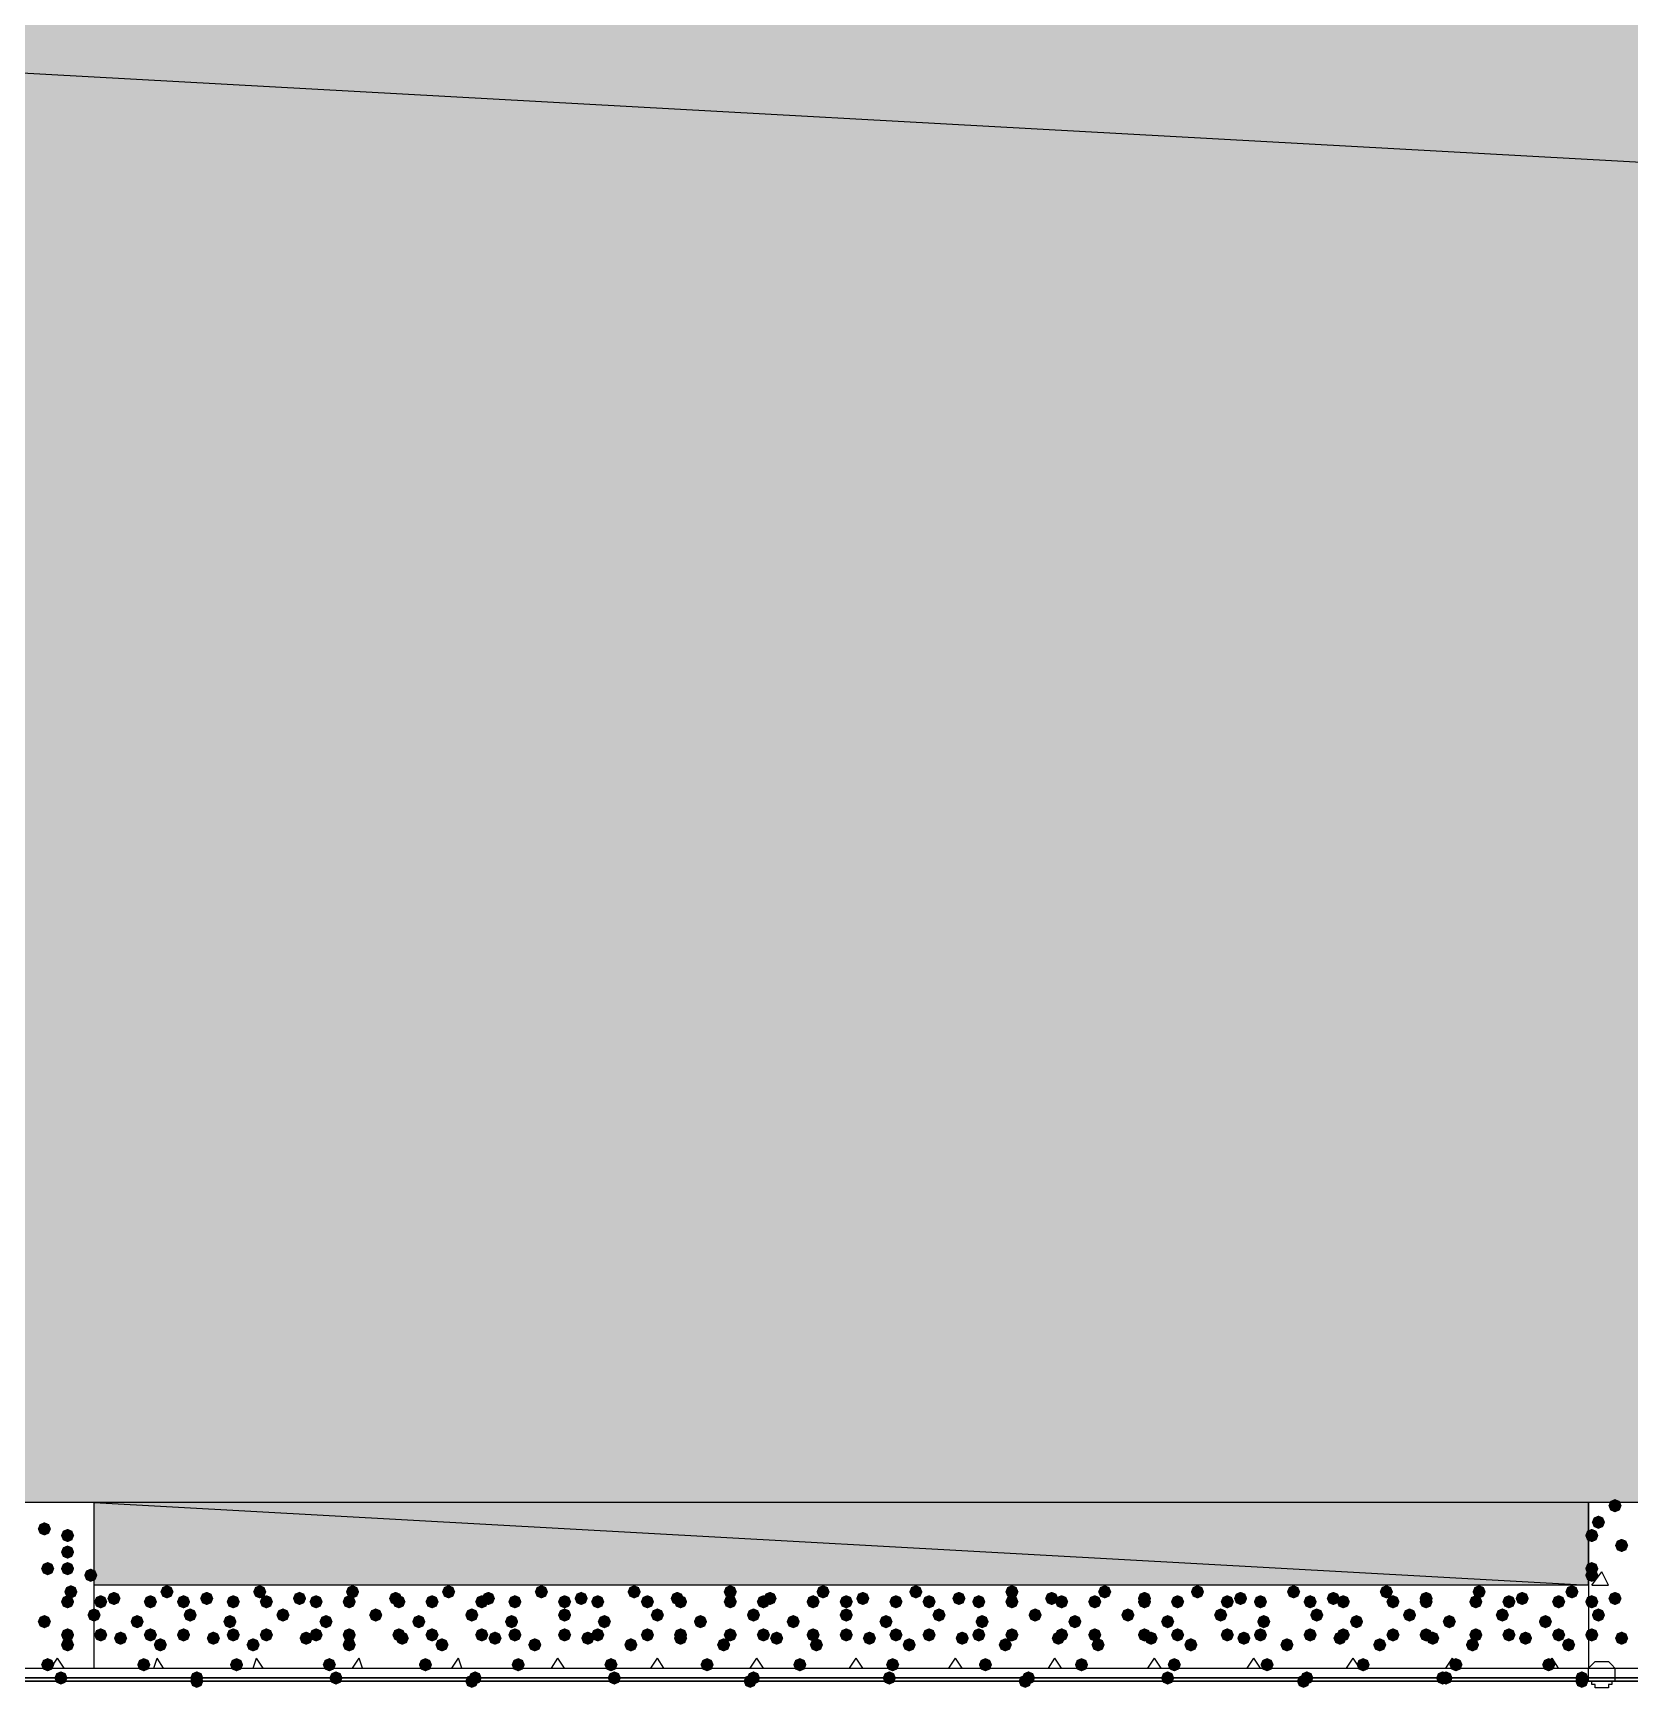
# Model space of a CAD drawing. Header units: millimetres. Extents: x 0 to 420, y 0 to 297.
# Drawn here: x 47.9 to 68.3, y 82.55 to 103.7 of the extents above; entities that cross this region are included whole.
import ezdxf

# ---------------------------------------------------------------- set-up
doc = ezdxf.new("R2010")
doc.units = ezdxf.units.MM
doc.layers.get('0').update_dxf_attribs({"linetype": 'CONTINUOUS'})

msp = doc.modelspace()

# ---------------------------------------------------------------- hatches: boundary and pattern name
at = {"true_color": 0x000008}
h = msp.add_hatch(color=0, dxfattribs=at)
h.paths.add_polyline_path([(379.603, 103.970667), (33.528, 103.970667), (379.603, 84.920667)], flags=0)
h.paths.add_polyline_path([(33.528, 103.970667), (379.603, 84.920667), (33.528, 84.920667)], flags=0)
h = msp.add_hatch(color=0, dxfattribs=at)
h.paths.add_polyline_path([(67.775667, 84.920667), (48.683333, 84.920667), (67.775667, 83.862333)], flags=0)
h.paths.add_polyline_path([(48.683333, 84.920667), (67.775667, 83.862333), (48.683333, 83.862333)], flags=0)
at = {"true_color": 0x000007}
for points in [[(68.199, 84.878333), (68.174129, 84.818537), (68.114333, 84.793667), (68.054538, 84.818537), (68.029667, 84.878333), (68.054537, 84.938129), (68.114333, 84.963), (68.174129, 84.938129)], [(48.133, 84.582), (48.108129, 84.522204), (48.048333, 84.497333), (47.988538, 84.522204), (47.963667, 84.582), (47.988537, 84.641796), (48.048333, 84.666667), (48.108129, 84.641796)], [(67.987333, 84.666667), (67.962463, 84.606871), (67.902667, 84.582), (67.842871, 84.606871), (67.818, 84.666667), (67.842871, 84.726462), (67.902667, 84.751333), (67.962462, 84.726463)], [(48.429333, 84.497333), (48.404462, 84.437537), (48.344667, 84.412667), (48.284871, 84.437537), (48.26, 84.497333), (48.284871, 84.557129), (48.344667, 84.582), (48.404462, 84.557129)], [(67.902667, 84.497333), (67.877796, 84.437537), (67.818, 84.412667), (67.758204, 84.437537), (67.733333, 84.497333), (67.758204, 84.557129), (67.818, 84.582), (67.877796, 84.557129)], [(68.283667, 84.370333), (68.258796, 84.310538), (68.199, 84.285667), (68.139204, 84.310538), (68.114333, 84.370333), (68.139204, 84.430129), (68.199, 84.455), (68.258796, 84.430129)], [(48.429333, 84.285667), (48.404462, 84.225871), (48.344667, 84.201), (48.284871, 84.225871), (48.26, 84.285667), (48.284871, 84.345462), (48.344667, 84.370333), (48.404462, 84.345463)], [(48.175333, 84.074), (48.150463, 84.014204), (48.090667, 83.989333), (48.030871, 84.014204), (48.006, 84.074), (48.030871, 84.133796), (48.090667, 84.158667), (48.150462, 84.133796)], [(48.429333, 84.074), (48.404462, 84.014204), (48.344667, 83.989333), (48.284871, 84.014204), (48.26, 84.074), (48.284871, 84.133796), (48.344667, 84.158667), (48.404462, 84.133796)], [(48.725667, 83.989333), (48.700796, 83.929537), (48.641, 83.904667), (48.581204, 83.929537), (48.556333, 83.989333), (48.581204, 84.049129), (48.641, 84.074), (48.700796, 84.049129)], [(67.902667, 84.074), (67.877796, 84.014204), (67.818, 83.989333), (67.758204, 84.014204), (67.733333, 84.074), (67.758204, 84.133796), (67.818, 84.158667), (67.877796, 84.133796)], [(67.902667, 83.989333), (67.877796, 83.929537), (67.818, 83.904667), (67.758204, 83.929537), (67.733333, 83.989333), (67.758204, 84.049129), (67.818, 84.074), (67.877796, 84.049129)], [(48.471667, 83.777667), (48.446796, 83.717871), (48.387, 83.693), (48.327204, 83.717871), (48.302333, 83.777667), (48.327204, 83.837462), (48.387, 83.862333), (48.446796, 83.837463)], [(68.199, 83.693), (68.174129, 83.633204), (68.114333, 83.608333), (68.054538, 83.633204), (68.029667, 83.693), (68.054537, 83.752796), (68.114333, 83.777667), (68.174129, 83.752796)], [(48.429333, 83.650667), (48.404462, 83.590871), (48.344667, 83.566), (48.284871, 83.590871), (48.26, 83.650667), (48.284871, 83.710462), (48.344667, 83.735333), (48.404462, 83.710463)], [(67.902667, 83.650667), (67.877796, 83.590871), (67.818, 83.566), (67.758204, 83.590871), (67.733333, 83.650667), (67.758204, 83.710462), (67.818, 83.735333), (67.877796, 83.710463)], [(67.987333, 83.481333), (67.962463, 83.421537), (67.902667, 83.396667), (67.842871, 83.421537), (67.818, 83.481333), (67.842871, 83.541129), (67.902667, 83.566), (67.962462, 83.541129)], [(48.133, 83.396667), (48.108129, 83.336871), (48.048333, 83.312), (47.988538, 83.336871), (47.963667, 83.396667), (47.988537, 83.456462), (48.048333, 83.481333), (48.108129, 83.456463)], [(48.429333, 83.227333), (48.404462, 83.167537), (48.344667, 83.142667), (48.284871, 83.167537), (48.26, 83.227333), (48.284871, 83.287129), (48.344667, 83.312), (48.404462, 83.287129)], [(48.429333, 83.100333), (48.404462, 83.040538), (48.344667, 83.015667), (48.284871, 83.040538), (48.26, 83.100333), (48.284871, 83.160129), (48.344667, 83.185), (48.404462, 83.160129)], [(67.902667, 83.227333), (67.877796, 83.167537), (67.818, 83.142667), (67.758204, 83.167537), (67.733333, 83.227333), (67.758204, 83.287129), (67.818, 83.312), (67.877796, 83.287129)], [(68.283667, 83.185), (68.258796, 83.125204), (68.199, 83.100333), (68.139204, 83.125204), (68.114333, 83.185), (68.139204, 83.244796), (68.199, 83.269667), (68.258796, 83.244796)], [(48.175333, 82.846333), (48.150463, 82.786537), (48.090667, 82.761667), (48.030871, 82.786537), (48.006, 82.846333), (48.030871, 82.906129), (48.090667, 82.931), (48.150462, 82.906129)]]:
    msp.add_hatch(color=0, dxfattribs=at).paths.add_polyline_path(points, flags=0)
at = {"true_color": 0x000008}
for points in [[(49.022, 83.693), (48.997129, 83.633204), (48.937333, 83.608333), (48.877538, 83.633204), (48.852667, 83.693), (48.877537, 83.752796), (48.937333, 83.777667), (48.997129, 83.752796)], [(49.699333, 83.777667), (49.674462, 83.717871), (49.614667, 83.693), (49.554871, 83.717871), (49.53, 83.777667), (49.554871, 83.837462), (49.614667, 83.862333), (49.674462, 83.837463)], [(50.207333, 83.693), (50.182463, 83.633204), (50.122667, 83.608333), (50.062871, 83.633204), (50.038, 83.693), (50.062871, 83.752796), (50.122667, 83.777667), (50.182462, 83.752796)], [(50.884667, 83.777667), (50.859796, 83.717871), (50.8, 83.693), (50.740204, 83.717871), (50.715333, 83.777667), (50.740204, 83.837462), (50.8, 83.862333), (50.859796, 83.837463)], [(51.392667, 83.693), (51.367796, 83.633204), (51.308, 83.608333), (51.248204, 83.633204), (51.223333, 83.693), (51.248204, 83.752796), (51.308, 83.777667), (51.367796, 83.752796)], [(52.07, 83.777667), (52.045129, 83.717871), (51.985333, 83.693), (51.925538, 83.717871), (51.900667, 83.777667), (51.925537, 83.837462), (51.985333, 83.862333), (52.045129, 83.837463)], [(52.620333, 83.693), (52.595463, 83.633204), (52.535667, 83.608333), (52.475871, 83.633204), (52.451, 83.693), (52.475871, 83.752796), (52.535667, 83.777667), (52.595462, 83.752796)], [(53.297667, 83.777667), (53.272796, 83.717871), (53.213, 83.693), (53.153204, 83.717871), (53.128333, 83.777667), (53.153204, 83.837462), (53.213, 83.862333), (53.272796, 83.837463)], [(53.805667, 83.693), (53.780796, 83.633204), (53.721, 83.608333), (53.661204, 83.633204), (53.636333, 83.693), (53.661204, 83.752796), (53.721, 83.777667), (53.780796, 83.752796)], [(54.483, 83.777667), (54.458129, 83.717871), (54.398333, 83.693), (54.338537, 83.717871), (54.313667, 83.777667), (54.338537, 83.837462), (54.398333, 83.862333), (54.458129, 83.837463)], [(54.991, 83.693), (54.966129, 83.633204), (54.906333, 83.608333), (54.846537, 83.633204), (54.821667, 83.693), (54.846537, 83.752796), (54.906333, 83.777667), (54.966129, 83.752796)], [(55.668333, 83.777667), (55.643463, 83.717871), (55.583667, 83.693), (55.523871, 83.717871), (55.499, 83.777667), (55.523871, 83.837462), (55.583667, 83.862333), (55.643462, 83.837463)], [(56.218667, 83.693), (56.193796, 83.633204), (56.134, 83.608333), (56.074204, 83.633204), (56.049333, 83.693), (56.074204, 83.752796), (56.134, 83.777667), (56.193796, 83.752796)], [(56.896, 83.777667), (56.871129, 83.717871), (56.811333, 83.693), (56.751537, 83.717871), (56.726667, 83.777667), (56.751537, 83.837462), (56.811333, 83.862333), (56.871129, 83.837463)], [(57.404, 83.693), (57.379129, 83.633204), (57.319333, 83.608333), (57.259538, 83.633204), (57.234667, 83.693), (57.259537, 83.752796), (57.319333, 83.777667), (57.379129, 83.752796)], [(58.081333, 83.777667), (58.056462, 83.717871), (57.996667, 83.693), (57.936871, 83.717871), (57.912, 83.777667), (57.936871, 83.837462), (57.996667, 83.862333), (58.056462, 83.837463)], [(58.589333, 83.693), (58.564462, 83.633204), (58.504667, 83.608333), (58.444871, 83.633204), (58.42, 83.693), (58.444871, 83.752796), (58.504667, 83.777667), (58.564462, 83.752796)], [(59.266667, 83.777667), (59.241796, 83.717871), (59.182, 83.693), (59.122204, 83.717871), (59.097333, 83.777667), (59.122204, 83.837462), (59.182, 83.862333), (59.241796, 83.837463)], [(59.817, 83.693), (59.792129, 83.633204), (59.732333, 83.608333), (59.672538, 83.633204), (59.647667, 83.693), (59.672537, 83.752796), (59.732333, 83.777667), (59.792129, 83.752796)], [(60.494333, 83.777667), (60.469462, 83.717871), (60.409667, 83.693), (60.349871, 83.717871), (60.325, 83.777667), (60.349871, 83.837462), (60.409667, 83.862333), (60.469462, 83.837463)], [(61.002333, 83.693), (60.977463, 83.633204), (60.917667, 83.608333), (60.857871, 83.633204), (60.833, 83.693), (60.857871, 83.752796), (60.917667, 83.777667), (60.977462, 83.752796)], [(61.679667, 83.777667), (61.654796, 83.717871), (61.595, 83.693), (61.535204, 83.717871), (61.510333, 83.777667), (61.535204, 83.837462), (61.595, 83.862333), (61.654796, 83.837463)], [(62.187667, 83.693), (62.162796, 83.633204), (62.103, 83.608333), (62.043204, 83.633204), (62.018333, 83.693), (62.043204, 83.752796), (62.103, 83.777667), (62.162796, 83.752796)], [(62.865, 83.777667), (62.840129, 83.717871), (62.780333, 83.693), (62.720538, 83.717871), (62.695667, 83.777667), (62.720537, 83.837462), (62.780333, 83.862333), (62.840129, 83.837463)], [(63.415333, 83.693), (63.390463, 83.633204), (63.330667, 83.608333), (63.270871, 83.633204), (63.246, 83.693), (63.270871, 83.752796), (63.330667, 83.777667), (63.390462, 83.752796)], [(64.092667, 83.777667), (64.067796, 83.717871), (64.008, 83.693), (63.948204, 83.717871), (63.923333, 83.777667), (63.948204, 83.837462), (64.008, 83.862333), (64.067796, 83.837463)], [(64.600667, 83.693), (64.575796, 83.633204), (64.516, 83.608333), (64.456204, 83.633204), (64.431333, 83.693), (64.456204, 83.752796), (64.516, 83.777667), (64.575796, 83.752796)], [(65.278, 83.777667), (65.253129, 83.717871), (65.193333, 83.693), (65.133538, 83.717871), (65.108667, 83.777667), (65.133537, 83.837462), (65.193333, 83.862333), (65.253129, 83.837463)], [(65.786, 83.693), (65.761129, 83.633204), (65.701333, 83.608333), (65.641537, 83.633204), (65.616667, 83.693), (65.641537, 83.752796), (65.701333, 83.777667), (65.761129, 83.752796)], [(66.463333, 83.777667), (66.438463, 83.717871), (66.378667, 83.693), (66.318871, 83.717871), (66.294, 83.777667), (66.318871, 83.837462), (66.378667, 83.862333), (66.438462, 83.837463)], [(67.013667, 83.693), (66.988796, 83.633204), (66.929, 83.608333), (66.869204, 83.633204), (66.844333, 83.693), (66.869204, 83.752796), (66.929, 83.777667), (66.988796, 83.752796)], [(67.648667, 83.777667), (67.623796, 83.717871), (67.564, 83.693), (67.504204, 83.717871), (67.479333, 83.777667), (67.504204, 83.837462), (67.564, 83.862333), (67.623796, 83.837463)], [(48.768, 83.481333), (48.743129, 83.421537), (48.683333, 83.396667), (48.623537, 83.421537), (48.598667, 83.481333), (48.623537, 83.541129), (48.683333, 83.566), (48.743129, 83.541129)], [(48.852667, 83.650667), (48.827796, 83.590871), (48.768, 83.566), (48.708204, 83.590871), (48.683333, 83.650667), (48.708204, 83.710462), (48.768, 83.735333), (48.827796, 83.710463)], [(49.487667, 83.650667), (49.462796, 83.590871), (49.403, 83.566), (49.343204, 83.590871), (49.318333, 83.650667), (49.343204, 83.710462), (49.403, 83.735333), (49.462796, 83.710463)], [(49.911, 83.650667), (49.886129, 83.590871), (49.826333, 83.566), (49.766537, 83.590871), (49.741667, 83.650667), (49.766537, 83.710462), (49.826333, 83.735333), (49.886129, 83.710463)], [(49.995667, 83.481333), (49.970796, 83.421537), (49.911, 83.396667), (49.851204, 83.421537), (49.826333, 83.481333), (49.851204, 83.541129), (49.911, 83.566), (49.970796, 83.541129)], [(50.546, 83.650667), (50.521129, 83.590871), (50.461333, 83.566), (50.401537, 83.590871), (50.376667, 83.650667), (50.401537, 83.710462), (50.461333, 83.735333), (50.521129, 83.710463)], [(50.969333, 83.650667), (50.944462, 83.590871), (50.884667, 83.566), (50.824871, 83.590871), (50.8, 83.650667), (50.824871, 83.710462), (50.884667, 83.735333), (50.944462, 83.710463)], [(51.181, 83.481333), (51.156129, 83.421537), (51.096333, 83.396667), (51.036537, 83.421537), (51.011667, 83.481333), (51.036537, 83.541129), (51.096333, 83.566), (51.156129, 83.541129)], [(51.604333, 83.650667), (51.579462, 83.590871), (51.519667, 83.566), (51.459871, 83.590871), (51.435, 83.650667), (51.459871, 83.710462), (51.519667, 83.735333), (51.579462, 83.710463)], [(52.027667, 83.650667), (52.002796, 83.590871), (51.943, 83.566), (51.883204, 83.590871), (51.858333, 83.650667), (51.883204, 83.710462), (51.943, 83.735333), (52.002796, 83.710463)], [(52.366333, 83.481333), (52.341462, 83.421537), (52.281667, 83.396667), (52.221871, 83.421537), (52.197, 83.481333), (52.221871, 83.541129), (52.281667, 83.566), (52.341462, 83.541129)], [(52.662667, 83.650667), (52.637796, 83.590871), (52.578, 83.566), (52.518204, 83.590871), (52.493333, 83.650667), (52.518204, 83.710462), (52.578, 83.735333), (52.637796, 83.710463)], [(53.086, 83.650667), (53.061129, 83.590871), (53.001333, 83.566), (52.941537, 83.590871), (52.916667, 83.650667), (52.941537, 83.710462), (53.001333, 83.735333), (53.061129, 83.710463)], [(53.594, 83.481333), (53.569129, 83.421537), (53.509333, 83.396667), (53.449538, 83.421537), (53.424667, 83.481333), (53.449537, 83.541129), (53.509333, 83.566), (53.569129, 83.541129)], [(53.721, 83.650667), (53.696129, 83.590871), (53.636333, 83.566), (53.576537, 83.590871), (53.551667, 83.650667), (53.576537, 83.710462), (53.636333, 83.735333), (53.696129, 83.710463)], [(54.144333, 83.650667), (54.119462, 83.590871), (54.059667, 83.566), (53.999871, 83.590871), (53.975, 83.650667), (53.999871, 83.710462), (54.059667, 83.735333), (54.119462, 83.710463)], [(54.779333, 83.650667), (54.754462, 83.590871), (54.694667, 83.566), (54.634871, 83.590871), (54.61, 83.650667), (54.634871, 83.710462), (54.694667, 83.735333), (54.754462, 83.710463)], [(54.779333, 83.481333), (54.754462, 83.421537), (54.694667, 83.396667), (54.634871, 83.421537), (54.61, 83.481333), (54.634871, 83.541129), (54.694667, 83.566), (54.754462, 83.541129)], [(55.202667, 83.650667), (55.177796, 83.590871), (55.118, 83.566), (55.058204, 83.590871), (55.033333, 83.650667), (55.058204, 83.710462), (55.118, 83.735333), (55.177796, 83.710463)], [(55.837667, 83.650667), (55.812796, 83.590871), (55.753, 83.566), (55.693204, 83.590871), (55.668333, 83.650667), (55.693204, 83.710462), (55.753, 83.735333), (55.812796, 83.710463)], [(55.964667, 83.481333), (55.939796, 83.421537), (55.88, 83.396667), (55.820204, 83.421537), (55.795333, 83.481333), (55.820204, 83.541129), (55.88, 83.566), (55.939796, 83.541129)], [(56.261, 83.650667), (56.236129, 83.590871), (56.176333, 83.566), (56.116537, 83.590871), (56.091667, 83.650667), (56.116537, 83.710462), (56.176333, 83.735333), (56.236129, 83.710463)], [(56.896, 83.650667), (56.871129, 83.590871), (56.811333, 83.566), (56.751537, 83.590871), (56.726667, 83.650667), (56.751537, 83.710462), (56.811333, 83.735333), (56.871129, 83.710463)], [(57.192333, 83.481333), (57.167463, 83.421537), (57.107667, 83.396667), (57.047871, 83.421537), (57.023, 83.481333), (57.047871, 83.541129), (57.107667, 83.566), (57.167462, 83.541129)], [(57.319333, 83.650667), (57.294462, 83.590871), (57.234667, 83.566), (57.174871, 83.590871), (57.15, 83.650667), (57.174871, 83.710462), (57.234667, 83.735333), (57.294462, 83.710463)], [(57.954333, 83.650667), (57.929462, 83.590871), (57.869667, 83.566), (57.809871, 83.590871), (57.785, 83.650667), (57.809871, 83.710462), (57.869667, 83.735333), (57.929462, 83.710463)], [(58.377667, 83.650667), (58.352796, 83.590871), (58.293, 83.566), (58.233204, 83.590871), (58.208333, 83.650667), (58.233204, 83.710462), (58.293, 83.735333), (58.352796, 83.710463)], [(58.377667, 83.481333), (58.352796, 83.421537), (58.293, 83.396667), (58.233204, 83.421537), (58.208333, 83.481333), (58.233204, 83.541129), (58.293, 83.566), (58.352796, 83.541129)], [(59.012667, 83.650667), (58.987796, 83.590871), (58.928, 83.566), (58.868204, 83.590871), (58.843333, 83.650667), (58.868204, 83.710462), (58.928, 83.735333), (58.987796, 83.710463)], [(59.436, 83.650667), (59.411129, 83.590871), (59.351333, 83.566), (59.291537, 83.590871), (59.266667, 83.650667), (59.291537, 83.710462), (59.351333, 83.735333), (59.411129, 83.710463)], [(59.563, 83.481333), (59.538129, 83.421537), (59.478333, 83.396667), (59.418537, 83.421537), (59.393667, 83.481333), (59.418537, 83.541129), (59.478333, 83.566), (59.538129, 83.541129)], [(60.071, 83.650667), (60.046129, 83.590871), (59.986333, 83.566), (59.926537, 83.590871), (59.901667, 83.650667), (59.926537, 83.710462), (59.986333, 83.735333), (60.046129, 83.710463)], [(60.494333, 83.650667), (60.469462, 83.590871), (60.409667, 83.566), (60.349871, 83.590871), (60.325, 83.650667), (60.349871, 83.710462), (60.409667, 83.735333), (60.469462, 83.710463)], [(60.790667, 83.481333), (60.765796, 83.421537), (60.706, 83.396667), (60.646204, 83.421537), (60.621333, 83.481333), (60.646204, 83.541129), (60.706, 83.566), (60.765796, 83.541129)], [(61.129333, 83.650667), (61.104462, 83.590871), (61.044667, 83.566), (60.984871, 83.590871), (60.96, 83.650667), (60.984871, 83.710462), (61.044667, 83.735333), (61.104462, 83.710463)], [(61.552667, 83.650667), (61.527796, 83.590871), (61.468, 83.566), (61.408204, 83.590871), (61.383333, 83.650667), (61.408204, 83.710462), (61.468, 83.735333), (61.527796, 83.710463)], [(61.976, 83.481333), (61.951129, 83.421537), (61.891333, 83.396667), (61.831537, 83.421537), (61.806667, 83.481333), (61.831537, 83.541129), (61.891333, 83.566), (61.951129, 83.541129)], [(62.187667, 83.650667), (62.162796, 83.590871), (62.103, 83.566), (62.043204, 83.590871), (62.018333, 83.650667), (62.043204, 83.710462), (62.103, 83.735333), (62.162796, 83.710463)], [(62.611, 83.650667), (62.586129, 83.590871), (62.526333, 83.566), (62.466537, 83.590871), (62.441667, 83.650667), (62.466537, 83.710462), (62.526333, 83.735333), (62.586129, 83.710463)], [(63.161333, 83.481333), (63.136462, 83.421537), (63.076667, 83.396667), (63.016871, 83.421537), (62.992, 83.481333), (63.016871, 83.541129), (63.076667, 83.566), (63.136462, 83.541129)], [(63.246, 83.650667), (63.221129, 83.590871), (63.161333, 83.566), (63.101537, 83.590871), (63.076667, 83.650667), (63.101537, 83.710462), (63.161333, 83.735333), (63.221129, 83.710463)], [(63.669333, 83.650667), (63.644462, 83.590871), (63.584667, 83.566), (63.524871, 83.590871), (63.5, 83.650667), (63.524871, 83.710462), (63.584667, 83.735333), (63.644462, 83.710463)], [(64.304333, 83.650667), (64.279462, 83.590871), (64.219667, 83.566), (64.159871, 83.590871), (64.135, 83.650667), (64.159871, 83.710462), (64.219667, 83.735333), (64.279462, 83.710463)], [(64.389, 83.481333), (64.364129, 83.421537), (64.304333, 83.396667), (64.244538, 83.421537), (64.219667, 83.481333), (64.244537, 83.541129), (64.304333, 83.566), (64.364129, 83.541129)], [(64.727667, 83.650667), (64.702796, 83.590871), (64.643, 83.566), (64.583204, 83.590871), (64.558333, 83.650667), (64.583204, 83.710462), (64.643, 83.735333), (64.702796, 83.710463)], [(65.362667, 83.650667), (65.337796, 83.590871), (65.278, 83.566), (65.218204, 83.590871), (65.193333, 83.650667), (65.218204, 83.710462), (65.278, 83.735333), (65.337796, 83.710463)], [(65.574333, 83.481333), (65.549462, 83.421537), (65.489667, 83.396667), (65.429871, 83.421537), (65.405, 83.481333), (65.429871, 83.541129), (65.489667, 83.566), (65.549462, 83.541129)], [(65.786, 83.650667), (65.761129, 83.590871), (65.701333, 83.566), (65.641537, 83.590871), (65.616667, 83.650667), (65.641537, 83.710462), (65.701333, 83.735333), (65.761129, 83.710463)], [(66.421, 83.650667), (66.396129, 83.590871), (66.336333, 83.566), (66.276537, 83.590871), (66.251667, 83.650667), (66.276537, 83.710462), (66.336333, 83.735333), (66.396129, 83.710463)], [(66.759667, 83.481333), (66.734796, 83.421537), (66.675, 83.396667), (66.615204, 83.421537), (66.590333, 83.481333), (66.615204, 83.541129), (66.675, 83.566), (66.734796, 83.541129)], [(66.844333, 83.650667), (66.819462, 83.590871), (66.759667, 83.566), (66.699871, 83.590871), (66.675, 83.650667), (66.699871, 83.710462), (66.759667, 83.735333), (66.819462, 83.710463)], [(67.479333, 83.650667), (67.454462, 83.590871), (67.394667, 83.566), (67.334871, 83.590871), (67.31, 83.650667), (67.334871, 83.710462), (67.394667, 83.735333), (67.454462, 83.710463)], [(49.318333, 83.396667), (49.293463, 83.336871), (49.233667, 83.312), (49.173871, 83.336871), (49.149, 83.396667), (49.173871, 83.456462), (49.233667, 83.481333), (49.293462, 83.456463)], [(50.503667, 83.396667), (50.478796, 83.336871), (50.419, 83.312), (50.359204, 83.336871), (50.334333, 83.396667), (50.359204, 83.456462), (50.419, 83.481333), (50.478796, 83.456463)], [(51.731333, 83.396667), (51.706463, 83.336871), (51.646667, 83.312), (51.586871, 83.336871), (51.562, 83.396667), (51.586871, 83.456462), (51.646667, 83.481333), (51.706462, 83.456463)], [(52.916667, 83.396667), (52.891796, 83.336871), (52.832, 83.312), (52.772204, 83.336871), (52.747333, 83.396667), (52.772204, 83.456462), (52.832, 83.481333), (52.891796, 83.456463)], [(54.102, 83.396667), (54.077129, 83.336871), (54.017333, 83.312), (53.957538, 83.336871), (53.932667, 83.396667), (53.957537, 83.456462), (54.017333, 83.481333), (54.077129, 83.456463)], [(55.287333, 83.396667), (55.262463, 83.336871), (55.202667, 83.312), (55.142871, 83.336871), (55.118, 83.396667), (55.142871, 83.456462), (55.202667, 83.481333), (55.262462, 83.456463)], [(56.515, 83.396667), (56.490129, 83.336871), (56.430333, 83.312), (56.370538, 83.336871), (56.345667, 83.396667), (56.370537, 83.456462), (56.430333, 83.481333), (56.490129, 83.456463)], [(57.700333, 83.396667), (57.675463, 83.336871), (57.615667, 83.312), (57.555871, 83.336871), (57.531, 83.396667), (57.555871, 83.456462), (57.615667, 83.481333), (57.675462, 83.456463)], [(58.885667, 83.396667), (58.860796, 83.336871), (58.801, 83.312), (58.741204, 83.336871), (58.716333, 83.396667), (58.741204, 83.456462), (58.801, 83.481333), (58.860796, 83.456463)], [(60.113333, 83.396667), (60.088463, 83.336871), (60.028667, 83.312), (59.968871, 83.336871), (59.944, 83.396667), (59.968871, 83.456462), (60.028667, 83.481333), (60.088462, 83.456463)], [(61.298667, 83.396667), (61.273796, 83.336871), (61.214, 83.312), (61.154204, 83.336871), (61.129333, 83.396667), (61.154204, 83.456462), (61.214, 83.481333), (61.273796, 83.456463)], [(62.484, 83.396667), (62.459129, 83.336871), (62.399333, 83.312), (62.339538, 83.336871), (62.314667, 83.396667), (62.339537, 83.456462), (62.399333, 83.481333), (62.459129, 83.456463)], [(63.711667, 83.396667), (63.686796, 83.336871), (63.627, 83.312), (63.567204, 83.336871), (63.542333, 83.396667), (63.567204, 83.456462), (63.627, 83.481333), (63.686796, 83.456463)], [(64.897, 83.396667), (64.872129, 83.336871), (64.812333, 83.312), (64.752538, 83.336871), (64.727667, 83.396667), (64.752537, 83.456462), (64.812333, 83.481333), (64.872129, 83.456463)], [(66.082333, 83.396667), (66.057463, 83.336871), (65.997667, 83.312), (65.937871, 83.336871), (65.913, 83.396667), (65.937871, 83.456462), (65.997667, 83.481333), (66.057462, 83.456463)], [(67.31, 83.396667), (67.285129, 83.336871), (67.225333, 83.312), (67.165538, 83.336871), (67.140667, 83.396667), (67.165537, 83.456462), (67.225333, 83.481333), (67.285129, 83.456463)], [(48.852667, 83.227333), (48.827796, 83.167537), (48.768, 83.142667), (48.708204, 83.167537), (48.683333, 83.227333), (48.708204, 83.287129), (48.768, 83.312), (48.827796, 83.287129)], [(49.106667, 83.185), (49.081796, 83.125204), (49.022, 83.100333), (48.962204, 83.125204), (48.937333, 83.185), (48.962204, 83.244796), (49.022, 83.269667), (49.081796, 83.244796)], [(49.487667, 83.227333), (49.462796, 83.167537), (49.403, 83.142667), (49.343204, 83.167537), (49.318333, 83.227333), (49.343204, 83.287129), (49.403, 83.312), (49.462796, 83.287129)], [(49.614667, 83.100333), (49.589796, 83.040538), (49.53, 83.015667), (49.470204, 83.040538), (49.445333, 83.100333), (49.470204, 83.160129), (49.53, 83.185), (49.589796, 83.160129)], [(49.911, 83.227333), (49.886129, 83.167537), (49.826333, 83.142667), (49.766537, 83.167537), (49.741667, 83.227333), (49.766537, 83.287129), (49.826333, 83.312), (49.886129, 83.287129)], [(50.292, 83.185), (50.267129, 83.125204), (50.207333, 83.100333), (50.147538, 83.125204), (50.122667, 83.185), (50.147537, 83.244796), (50.207333, 83.269667), (50.267129, 83.244796)], [(50.546, 83.227333), (50.521129, 83.167537), (50.461333, 83.142667), (50.401537, 83.167537), (50.376667, 83.227333), (50.401537, 83.287129), (50.461333, 83.312), (50.521129, 83.287129)], [(50.8, 83.100333), (50.775129, 83.040538), (50.715333, 83.015667), (50.655538, 83.040538), (50.630667, 83.100333), (50.655537, 83.160129), (50.715333, 83.185), (50.775129, 83.160129)], [(50.969333, 83.227333), (50.944462, 83.167537), (50.884667, 83.142667), (50.824871, 83.167537), (50.8, 83.227333), (50.824871, 83.287129), (50.884667, 83.312), (50.944462, 83.287129)], [(51.477333, 83.185), (51.452463, 83.125204), (51.392667, 83.100333), (51.332871, 83.125204), (51.308, 83.185), (51.332871, 83.244796), (51.392667, 83.269667), (51.452462, 83.244796)], [(51.604333, 83.227333), (51.579462, 83.167537), (51.519667, 83.142667), (51.459871, 83.167537), (51.435, 83.227333), (51.459871, 83.287129), (51.519667, 83.312), (51.579462, 83.287129)], [(52.027667, 83.227333), (52.002796, 83.167537), (51.943, 83.142667), (51.883204, 83.167537), (51.858333, 83.227333), (51.883204, 83.287129), (51.943, 83.312), (52.002796, 83.287129)], [(52.027667, 83.100333), (52.002796, 83.040538), (51.943, 83.015667), (51.883204, 83.040538), (51.858333, 83.100333), (51.883204, 83.160129), (51.943, 83.185), (52.002796, 83.160129)], [(52.662667, 83.227333), (52.637796, 83.167537), (52.578, 83.142667), (52.518204, 83.167537), (52.493333, 83.227333), (52.518204, 83.287129), (52.578, 83.312), (52.637796, 83.287129)], [(52.705, 83.185), (52.680129, 83.125204), (52.620333, 83.100333), (52.560538, 83.125204), (52.535667, 83.185), (52.560537, 83.244796), (52.620333, 83.269667), (52.680129, 83.244796)], [(53.086, 83.227333), (53.061129, 83.167537), (53.001333, 83.142667), (52.941537, 83.167537), (52.916667, 83.227333), (52.941537, 83.287129), (53.001333, 83.312), (53.061129, 83.287129)], [(53.213, 83.100333), (53.188129, 83.040538), (53.128333, 83.015667), (53.068537, 83.040538), (53.043667, 83.100333), (53.068537, 83.160129), (53.128333, 83.185), (53.188129, 83.160129)], [(53.721, 83.227333), (53.696129, 83.167537), (53.636333, 83.142667), (53.576537, 83.167537), (53.551667, 83.227333), (53.576537, 83.287129), (53.636333, 83.312), (53.696129, 83.287129)], [(53.890333, 83.185), (53.865463, 83.125204), (53.805667, 83.100333), (53.745871, 83.125204), (53.721, 83.185), (53.745871, 83.244796), (53.805667, 83.269667), (53.865462, 83.244796)], [(54.144333, 83.227333), (54.119462, 83.167537), (54.059667, 83.142667), (53.999871, 83.167537), (53.975, 83.227333), (53.999871, 83.287129), (54.059667, 83.312), (54.119462, 83.287129)], [(54.398333, 83.100333), (54.373463, 83.040538), (54.313667, 83.015667), (54.253871, 83.040538), (54.229, 83.100333), (54.253871, 83.160129), (54.313667, 83.185), (54.373462, 83.160129)], [(54.779333, 83.227333), (54.754462, 83.167537), (54.694667, 83.142667), (54.634871, 83.167537), (54.61, 83.227333), (54.634871, 83.287129), (54.694667, 83.312), (54.754462, 83.287129)], [(55.075667, 83.185), (55.050796, 83.125204), (54.991, 83.100333), (54.931204, 83.125204), (54.906333, 83.185), (54.931204, 83.244796), (54.991, 83.269667), (55.050796, 83.244796)], [(55.202667, 83.227333), (55.177796, 83.167537), (55.118, 83.142667), (55.058204, 83.167537), (55.033333, 83.227333), (55.058204, 83.287129), (55.118, 83.312), (55.177796, 83.287129)], [(55.626, 83.100333), (55.601129, 83.040538), (55.541333, 83.015667), (55.481537, 83.040538), (55.456667, 83.100333), (55.481537, 83.160129), (55.541333, 83.185), (55.601129, 83.160129)], [(55.837667, 83.227333), (55.812796, 83.167537), (55.753, 83.142667), (55.693204, 83.167537), (55.668333, 83.227333), (55.693204, 83.287129), (55.753, 83.312), (55.812796, 83.287129)], [(56.261, 83.227333), (56.236129, 83.167537), (56.176333, 83.142667), (56.116537, 83.167537), (56.091667, 83.227333), (56.116537, 83.287129), (56.176333, 83.312), (56.236129, 83.287129)], [(56.261, 83.185), (56.236129, 83.125204), (56.176333, 83.100333), (56.116537, 83.125204), (56.091667, 83.185), (56.116537, 83.244796), (56.176333, 83.269667), (56.236129, 83.244796)], [(56.811333, 83.100333), (56.786462, 83.040538), (56.726667, 83.015667), (56.666871, 83.040538), (56.642, 83.100333), (56.666871, 83.160129), (56.726667, 83.185), (56.786462, 83.160129)], [(56.896, 83.227333), (56.871129, 83.167537), (56.811333, 83.142667), (56.751537, 83.167537), (56.726667, 83.227333), (56.751537, 83.287129), (56.811333, 83.312), (56.871129, 83.287129)], [(57.319333, 83.227333), (57.294462, 83.167537), (57.234667, 83.142667), (57.174871, 83.167537), (57.15, 83.227333), (57.174871, 83.287129), (57.234667, 83.312), (57.294462, 83.287129)], [(57.488667, 83.185), (57.463796, 83.125204), (57.404, 83.100333), (57.344204, 83.125204), (57.319333, 83.185), (57.344204, 83.244796), (57.404, 83.269667), (57.463796, 83.244796)], [(57.954333, 83.227333), (57.929462, 83.167537), (57.869667, 83.142667), (57.809871, 83.167537), (57.785, 83.227333), (57.809871, 83.287129), (57.869667, 83.312), (57.929462, 83.287129)], [(57.996667, 83.100333), (57.971796, 83.040538), (57.912, 83.015667), (57.852204, 83.040538), (57.827333, 83.100333), (57.852204, 83.160129), (57.912, 83.185), (57.971796, 83.160129)], [(58.377667, 83.227333), (58.352796, 83.167537), (58.293, 83.142667), (58.233204, 83.167537), (58.208333, 83.227333), (58.233204, 83.287129), (58.293, 83.312), (58.352796, 83.287129)], [(58.674, 83.185), (58.649129, 83.125204), (58.589333, 83.100333), (58.529538, 83.125204), (58.504667, 83.185), (58.529537, 83.244796), (58.589333, 83.269667), (58.649129, 83.244796)], [(59.012667, 83.227333), (58.987796, 83.167537), (58.928, 83.142667), (58.868204, 83.167537), (58.843333, 83.227333), (58.868204, 83.287129), (58.928, 83.312), (58.987796, 83.287129)], [(59.182, 83.100333), (59.157129, 83.040538), (59.097333, 83.015667), (59.037538, 83.040538), (59.012667, 83.100333), (59.037537, 83.160129), (59.097333, 83.185), (59.157129, 83.160129)], [(59.436, 83.227333), (59.411129, 83.167537), (59.351333, 83.142667), (59.291537, 83.167537), (59.266667, 83.227333), (59.291537, 83.287129), (59.351333, 83.312), (59.411129, 83.287129)], [(59.859333, 83.185), (59.834462, 83.125204), (59.774667, 83.100333), (59.714871, 83.125204), (59.69, 83.185), (59.714871, 83.244796), (59.774667, 83.269667), (59.834462, 83.244796)], [(60.071, 83.227333), (60.046129, 83.167537), (59.986333, 83.142667), (59.926537, 83.167537), (59.901667, 83.227333), (59.926537, 83.287129), (59.986333, 83.312), (60.046129, 83.287129)], [(60.409667, 83.100333), (60.384796, 83.040538), (60.325, 83.015667), (60.265204, 83.040538), (60.240333, 83.100333), (60.265204, 83.160129), (60.325, 83.185), (60.384796, 83.160129)], [(60.494333, 83.227333), (60.469462, 83.167537), (60.409667, 83.142667), (60.349871, 83.167537), (60.325, 83.227333), (60.349871, 83.287129), (60.409667, 83.312), (60.469462, 83.287129)], [(61.087, 83.185), (61.062129, 83.125204), (61.002333, 83.100333), (60.942538, 83.125204), (60.917667, 83.185), (60.942537, 83.244796), (61.002333, 83.269667), (61.062129, 83.244796)], [(61.129333, 83.227333), (61.104462, 83.167537), (61.044667, 83.142667), (60.984871, 83.167537), (60.96, 83.227333), (60.984871, 83.287129), (61.044667, 83.312), (61.104462, 83.287129)], [(61.552667, 83.227333), (61.527796, 83.167537), (61.468, 83.142667), (61.408204, 83.167537), (61.383333, 83.227333), (61.408204, 83.287129), (61.468, 83.312), (61.527796, 83.287129)], [(61.595, 83.100333), (61.570129, 83.040538), (61.510333, 83.015667), (61.450538, 83.040538), (61.425667, 83.100333), (61.450537, 83.160129), (61.510333, 83.185), (61.570129, 83.160129)], [(62.187667, 83.227333), (62.162796, 83.167537), (62.103, 83.142667), (62.043204, 83.167537), (62.018333, 83.227333), (62.043204, 83.287129), (62.103, 83.312), (62.162796, 83.287129)], [(62.272333, 83.185), (62.247463, 83.125204), (62.187667, 83.100333), (62.127871, 83.125204), (62.103, 83.185), (62.127871, 83.244796), (62.187667, 83.269667), (62.247462, 83.244796)], [(62.611, 83.227333), (62.586129, 83.167537), (62.526333, 83.142667), (62.466537, 83.167537), (62.441667, 83.227333), (62.466537, 83.287129), (62.526333, 83.312), (62.586129, 83.287129)], [(62.780333, 83.100333), (62.755463, 83.040538), (62.695667, 83.015667), (62.635871, 83.040538), (62.611, 83.100333), (62.635871, 83.160129), (62.695667, 83.185), (62.755462, 83.160129)], [(63.246, 83.227333), (63.221129, 83.167537), (63.161333, 83.142667), (63.101537, 83.167537), (63.076667, 83.227333), (63.101537, 83.287129), (63.161333, 83.312), (63.221129, 83.287129)], [(63.457667, 83.185), (63.432796, 83.125204), (63.373, 83.100333), (63.313204, 83.125204), (63.288333, 83.185), (63.313204, 83.244796), (63.373, 83.269667), (63.432796, 83.244796)], [(63.669333, 83.227333), (63.644462, 83.167537), (63.584667, 83.142667), (63.524871, 83.167537), (63.5, 83.227333), (63.524871, 83.287129), (63.584667, 83.312), (63.644462, 83.287129)], [(64.008, 83.100333), (63.983129, 83.040538), (63.923333, 83.015667), (63.863538, 83.040538), (63.838667, 83.100333), (63.863537, 83.160129), (63.923333, 83.185), (63.983129, 83.160129)], [(64.304333, 83.227333), (64.279462, 83.167537), (64.219667, 83.142667), (64.159871, 83.167537), (64.135, 83.227333), (64.159871, 83.287129), (64.219667, 83.312), (64.279462, 83.287129)], [(64.685333, 83.185), (64.660463, 83.125204), (64.600667, 83.100333), (64.540871, 83.125204), (64.516, 83.185), (64.540871, 83.244796), (64.600667, 83.269667), (64.660462, 83.244796)], [(64.727667, 83.227333), (64.702796, 83.167537), (64.643, 83.142667), (64.583204, 83.167537), (64.558333, 83.227333), (64.583204, 83.287129), (64.643, 83.312), (64.702796, 83.287129)], [(65.193333, 83.100333), (65.168463, 83.040538), (65.108667, 83.015667), (65.048871, 83.040538), (65.024, 83.100333), (65.048871, 83.160129), (65.108667, 83.185), (65.168462, 83.160129)], [(65.362667, 83.227333), (65.337796, 83.167537), (65.278, 83.142667), (65.218204, 83.167537), (65.193333, 83.227333), (65.218204, 83.287129), (65.278, 83.312), (65.337796, 83.287129)], [(65.786, 83.227333), (65.761129, 83.167537), (65.701333, 83.142667), (65.641537, 83.167537), (65.616667, 83.227333), (65.641537, 83.287129), (65.701333, 83.312), (65.761129, 83.287129)], [(65.870667, 83.185), (65.845796, 83.125204), (65.786, 83.100333), (65.726204, 83.125204), (65.701333, 83.185), (65.726204, 83.244796), (65.786, 83.269667), (65.845796, 83.244796)], [(66.378667, 83.100333), (66.353796, 83.040538), (66.294, 83.015667), (66.234204, 83.040538), (66.209333, 83.100333), (66.234204, 83.160129), (66.294, 83.185), (66.353796, 83.160129)], [(66.421, 83.227333), (66.396129, 83.167537), (66.336333, 83.142667), (66.276537, 83.167537), (66.251667, 83.227333), (66.276537, 83.287129), (66.336333, 83.312), (66.396129, 83.287129)], [(66.844333, 83.227333), (66.819462, 83.167537), (66.759667, 83.142667), (66.699871, 83.167537), (66.675, 83.227333), (66.699871, 83.287129), (66.759667, 83.312), (66.819462, 83.287129)], [(67.056, 83.185), (67.031129, 83.125204), (66.971333, 83.100333), (66.911537, 83.125204), (66.886667, 83.185), (66.911537, 83.244796), (66.971333, 83.269667), (67.031129, 83.244796)], [(67.479333, 83.227333), (67.454462, 83.167537), (67.394667, 83.142667), (67.334871, 83.167537), (67.31, 83.227333), (67.334871, 83.287129), (67.394667, 83.312), (67.454462, 83.287129)], [(67.606333, 83.100333), (67.581463, 83.040538), (67.521667, 83.015667), (67.461871, 83.040538), (67.437, 83.100333), (67.461871, 83.160129), (67.521667, 83.185), (67.581462, 83.160129)], [(49.403, 82.846333), (49.378129, 82.786537), (49.318333, 82.761667), (49.258537, 82.786537), (49.233667, 82.846333), (49.258537, 82.906129), (49.318333, 82.931), (49.378129, 82.906129)], [(50.588333, 82.846333), (50.563463, 82.786537), (50.503667, 82.761667), (50.443871, 82.786537), (50.419, 82.846333), (50.443871, 82.906129), (50.503667, 82.931), (50.563462, 82.906129)], [(51.773667, 82.846333), (51.748796, 82.786537), (51.689, 82.761667), (51.629204, 82.786537), (51.604333, 82.846333), (51.629204, 82.906129), (51.689, 82.931), (51.748796, 82.906129)], [(53.001333, 82.846333), (52.976462, 82.786537), (52.916667, 82.761667), (52.856871, 82.786537), (52.832, 82.846333), (52.856871, 82.906129), (52.916667, 82.931), (52.976462, 82.906129)], [(54.186667, 82.846333), (54.161796, 82.786537), (54.102, 82.761667), (54.042204, 82.786537), (54.017333, 82.846333), (54.042204, 82.906129), (54.102, 82.931), (54.161796, 82.906129)], [(55.372, 82.846333), (55.347129, 82.786537), (55.287333, 82.761667), (55.227538, 82.786537), (55.202667, 82.846333), (55.227537, 82.906129), (55.287333, 82.931), (55.347129, 82.906129)], [(56.599667, 82.846333), (56.574796, 82.786537), (56.515, 82.761667), (56.455204, 82.786537), (56.430333, 82.846333), (56.455204, 82.906129), (56.515, 82.931), (56.574796, 82.906129)], [(57.785, 82.846333), (57.760129, 82.786537), (57.700333, 82.761667), (57.640538, 82.786537), (57.615667, 82.846333), (57.640537, 82.906129), (57.700333, 82.931), (57.760129, 82.906129)], [(58.970333, 82.846333), (58.945463, 82.786537), (58.885667, 82.761667), (58.825871, 82.786537), (58.801, 82.846333), (58.825871, 82.906129), (58.885667, 82.931), (58.945462, 82.906129)], [(60.155667, 82.846333), (60.130796, 82.786537), (60.071, 82.761667), (60.011204, 82.786537), (59.986333, 82.846333), (60.011204, 82.906129), (60.071, 82.931), (60.130796, 82.906129)], [(61.383333, 82.846333), (61.358463, 82.786537), (61.298667, 82.761667), (61.238871, 82.786537), (61.214, 82.846333), (61.238871, 82.906129), (61.298667, 82.931), (61.358462, 82.906129)], [(62.568667, 82.846333), (62.543796, 82.786537), (62.484, 82.761667), (62.424204, 82.786537), (62.399333, 82.846333), (62.424204, 82.906129), (62.484, 82.931), (62.543796, 82.906129)], [(63.754, 82.846333), (63.729129, 82.786537), (63.669333, 82.761667), (63.609538, 82.786537), (63.584667, 82.846333), (63.609537, 82.906129), (63.669333, 82.931), (63.729129, 82.906129)], [(64.981667, 82.846333), (64.956796, 82.786537), (64.897, 82.761667), (64.837204, 82.786537), (64.812333, 82.846333), (64.837204, 82.906129), (64.897, 82.931), (64.956796, 82.906129)], [(66.167, 82.846333), (66.142129, 82.786537), (66.082333, 82.761667), (66.022538, 82.786537), (65.997667, 82.846333), (66.022537, 82.906129), (66.082333, 82.931), (66.142129, 82.906129)], [(67.352333, 82.846333), (67.327463, 82.786537), (67.267667, 82.761667), (67.207871, 82.786537), (67.183, 82.846333), (67.207871, 82.906129), (67.267667, 82.931), (67.327462, 82.906129)]]:
    msp.add_hatch(color=0, dxfattribs=at).paths.add_polyline_path(points, flags=0)
at = {"true_color": 0x0000fe}
for points in [[(48.344667, 82.677), (48.319796, 82.617204), (48.26, 82.592333), (48.200204, 82.617204), (48.175333, 82.677), (48.200204, 82.736796), (48.26, 82.761667), (48.319796, 82.736796)], [(48.344667, 82.677), (48.319796, 82.617204), (48.26, 82.592333), (48.200204, 82.617204), (48.175333, 82.677), (48.200204, 82.736796), (48.26, 82.761667), (48.319796, 82.736796)], [(50.080333, 82.677), (50.055463, 82.617204), (49.995667, 82.592333), (49.935871, 82.617204), (49.911, 82.677), (49.935871, 82.736796), (49.995667, 82.761667), (50.055462, 82.736796)], [(50.080333, 82.634667), (50.055463, 82.574871), (49.995667, 82.55), (49.935871, 82.574871), (49.911, 82.634667), (49.935871, 82.694462), (49.995667, 82.719333), (50.055462, 82.694463)], [(51.858333, 82.677), (51.833463, 82.617204), (51.773667, 82.592333), (51.713871, 82.617204), (51.689, 82.677), (51.713871, 82.736796), (51.773667, 82.761667), (51.833462, 82.736796)], [(51.858333, 82.677), (51.833463, 82.617204), (51.773667, 82.592333), (51.713871, 82.617204), (51.689, 82.677), (51.713871, 82.736796), (51.773667, 82.761667), (51.833462, 82.736796)], [(53.594, 82.634667), (53.569129, 82.574871), (53.509333, 82.55), (53.449538, 82.574871), (53.424667, 82.634667), (53.449537, 82.694462), (53.509333, 82.719333), (53.569129, 82.694463)], [(53.636333, 82.677), (53.611462, 82.617204), (53.551667, 82.592333), (53.491871, 82.617204), (53.467, 82.677), (53.491871, 82.736796), (53.551667, 82.761667), (53.611462, 82.736796)], [(55.414333, 82.677), (55.389462, 82.617204), (55.329667, 82.592333), (55.269871, 82.617204), (55.245, 82.677), (55.269871, 82.736796), (55.329667, 82.761667), (55.389462, 82.736796)], [(55.414333, 82.677), (55.389462, 82.617204), (55.329667, 82.592333), (55.269871, 82.617204), (55.245, 82.677), (55.269871, 82.736796), (55.329667, 82.761667), (55.389462, 82.736796)], [(57.15, 82.634667), (57.125129, 82.574871), (57.065333, 82.55), (57.005538, 82.574871), (56.980667, 82.634667), (57.005537, 82.694462), (57.065333, 82.719333), (57.125129, 82.694463)], [(57.192333, 82.677), (57.167463, 82.617204), (57.107667, 82.592333), (57.047871, 82.617204), (57.023, 82.677), (57.047871, 82.736796), (57.107667, 82.761667), (57.167462, 82.736796)], [(58.928, 82.677), (58.903129, 82.617204), (58.843333, 82.592333), (58.783537, 82.617204), (58.758667, 82.677), (58.783537, 82.736796), (58.843333, 82.761667), (58.903129, 82.736796)], [(58.928, 82.677), (58.903129, 82.617204), (58.843333, 82.592333), (58.783537, 82.617204), (58.758667, 82.677), (58.783537, 82.736796), (58.843333, 82.761667), (58.903129, 82.736796)], [(60.663667, 82.634667), (60.638796, 82.574871), (60.579, 82.55), (60.519204, 82.574871), (60.494333, 82.634667), (60.519204, 82.694462), (60.579, 82.719333), (60.638796, 82.694463)], [(60.706, 82.677), (60.681129, 82.617204), (60.621333, 82.592333), (60.561537, 82.617204), (60.536667, 82.677), (60.561537, 82.736796), (60.621333, 82.761667), (60.681129, 82.736796)], [(62.484, 82.677), (62.459129, 82.617204), (62.399333, 82.592333), (62.339538, 82.617204), (62.314667, 82.677), (62.339537, 82.736796), (62.399333, 82.761667), (62.459129, 82.736796)], [(62.484, 82.677), (62.459129, 82.617204), (62.399333, 82.592333), (62.339538, 82.617204), (62.314667, 82.677), (62.339537, 82.736796), (62.399333, 82.761667), (62.459129, 82.736796)], [(64.219667, 82.634667), (64.194796, 82.574871), (64.135, 82.55), (64.075204, 82.574871), (64.050333, 82.634667), (64.075204, 82.694462), (64.135, 82.719333), (64.194796, 82.694463)], [(64.262, 82.677), (64.237129, 82.617204), (64.177333, 82.592333), (64.117538, 82.617204), (64.092667, 82.677), (64.117537, 82.736796), (64.177333, 82.761667), (64.237129, 82.736796)], [(65.997667, 82.677), (65.972796, 82.617204), (65.913, 82.592333), (65.853204, 82.617204), (65.828333, 82.677), (65.853204, 82.736796), (65.913, 82.761667), (65.972796, 82.736796)], [(66.04, 82.677), (66.015129, 82.617204), (65.955333, 82.592333), (65.895538, 82.617204), (65.870667, 82.677), (65.895537, 82.736796), (65.955333, 82.761667), (66.015129, 82.736796)], [(67.775667, 82.677), (67.750796, 82.617204), (67.691, 82.592333), (67.631204, 82.617204), (67.606333, 82.677), (67.631204, 82.736796), (67.691, 82.761667), (67.750796, 82.736796)], [(67.775667, 82.634667), (67.750796, 82.574871), (67.691, 82.55), (67.631204, 82.574871), (67.606333, 82.634667), (67.631204, 82.694462), (67.691, 82.719333), (67.750796, 82.694463)]]:
    msp.add_hatch(color=0, dxfattribs=at).paths.add_polyline_path(points, flags=0)

# ---------------------------------------------------------------- linework, layer by layer
at = {"color": 0, "true_color": 0x000008}
for points in [[(379.603, 103.970667), (33.528, 103.970667), (379.603, 84.920667)], [(33.528, 103.970667), (379.603, 84.920667), (33.528, 84.920667)], [(67.775667, 84.920667), (48.683333, 84.920667), (67.775667, 83.862333)], [(48.683333, 84.920667), (67.775667, 83.862333), (48.683333, 83.862333)]]:
    msp.add_lwpolyline(points, close=True, dxfattribs=at)
at = {"color": 0, "true_color": 0x000007}
for points in [[(46.566667, 84.920667), (46.566667, 82.804), (48.683333, 82.804), (48.683333, 84.920667)], [(67.775667, 84.920667), (67.775667, 82.804), (69.892333, 82.804), (69.892333, 84.920667)], [(67.775667, 82.719333), (67.775667, 82.761667), (67.775667, 82.804), (67.818, 82.846333), (67.860333, 82.888667), (67.902667, 82.888667), (67.945, 82.888667), (67.987333, 82.888667), (68.029667, 82.888667), (68.072, 82.846333), (68.114333, 82.804), (68.114333, 82.761667), (68.114333, 82.719333), (68.114333, 82.677), (68.114333, 82.634667), (68.072, 82.634667), (68.072, 82.592333), (68.029667, 82.592333), (68.029667, 82.55), (67.987333, 82.55), (67.945, 82.55), (67.902667, 82.55), (67.860333, 82.55), (67.860333, 82.592333), (67.818, 82.592333), (67.818, 82.634667), (67.775667, 82.634667), (67.775667, 82.677)], [(67.775667, 82.719333), (67.775667, 82.761667), (67.775667, 82.804), (67.818, 82.846333), (67.860333, 82.888667), (67.902667, 82.888667), (67.945, 82.888667), (67.987333, 82.888667), (68.029667, 82.888667), (68.072, 82.846333), (68.114333, 82.804), (68.114333, 82.761667), (68.114333, 82.719333), (68.114333, 82.677), (68.114333, 82.634667), (68.072, 82.634667), (68.072, 82.592333), (68.029667, 82.592333), (68.029667, 82.55), (67.987333, 82.55), (67.945, 82.55), (67.902667, 82.55), (67.860333, 82.55), (67.860333, 82.592333), (67.818, 82.592333), (67.818, 82.634667), (67.775667, 82.634667), (67.775667, 82.677)], [(32.342667, 82.677), (380.788333, 82.677)], [(380.788333, 82.677), (32.342667, 82.677)]]:
    msp.add_lwpolyline(points, close=True, dxfattribs=at)
for points in [[(67.818, 83.862333), (67.945, 84.031667)], [(68.029667, 83.862333), (67.945, 84.031667)], [(67.775667, 83.862333), (48.683333, 83.862333)], [(67.818, 83.862333), (68.029667, 83.862333)], [(48.133, 82.804), (48.217667, 82.931)], [(48.302333, 82.804), (48.217667, 82.931)], [(48.683333, 82.804), (67.775667, 82.804)], [(32.300333, 82.677), (380.788333, 82.677), (32.300333, 82.634667), (380.788333, 82.634667)], [(380.788333, 82.677), (32.342667, 82.677), (32.300333, 82.677)], [(32.300333, 82.634667), (380.830667, 82.634667), (380.830667, 82.677)], [(32.342667, 82.677), (380.788333, 82.677), (32.342667, 82.677), (380.788333, 82.677)], [(380.788333, 82.677), (32.342667, 82.677)], [(380.788333, 82.677), (32.342667, 82.677)]]:
    msp.add_lwpolyline(points, dxfattribs=at)
at = {"color": 0, "true_color": 0x000008}
for points in [[(49.445333, 82.804), (49.487667, 82.931)], [(49.572333, 82.804), (49.487667, 82.931)], [(50.715333, 82.804), (50.757667, 82.931)], [(50.842333, 82.804), (50.757667, 82.931)], [(51.985333, 82.804), (52.07, 82.931)], [(52.112333, 82.804), (52.07, 82.931)], [(53.255333, 82.804), (53.34, 82.931)], [(53.382333, 82.804), (53.34, 82.931)], [(54.525333, 82.804), (54.61, 82.931)], [(54.694667, 82.804), (54.61, 82.931)], [(55.795333, 82.804), (55.88, 82.931)], [(55.964667, 82.804), (55.88, 82.931)], [(57.065333, 82.804), (57.15, 82.931)], [(57.234667, 82.804), (57.15, 82.931)], [(58.335333, 82.804), (58.42, 82.931)], [(58.504667, 82.804), (58.42, 82.931)], [(59.605333, 82.804), (59.69, 82.931)], [(59.774667, 82.804), (59.69, 82.931)], [(60.875333, 82.804), (60.96, 82.931)], [(61.044667, 82.804), (60.96, 82.931)], [(62.145333, 82.804), (62.23, 82.931)], [(62.314667, 82.804), (62.23, 82.931)], [(63.415333, 82.804), (63.5, 82.931)], [(63.584667, 82.804), (63.5, 82.931)], [(64.685333, 82.804), (64.77, 82.931)], [(64.854667, 82.804), (64.77, 82.931)], [(65.955333, 82.804), (66.04, 82.931)], [(66.124667, 82.804), (66.04, 82.931)], [(67.225333, 82.804), (67.31, 82.931)], [(67.394667, 82.804), (67.31, 82.931)]]:
    msp.add_lwpolyline(points, dxfattribs=at)

doc.saveas('drawing.dxf')
